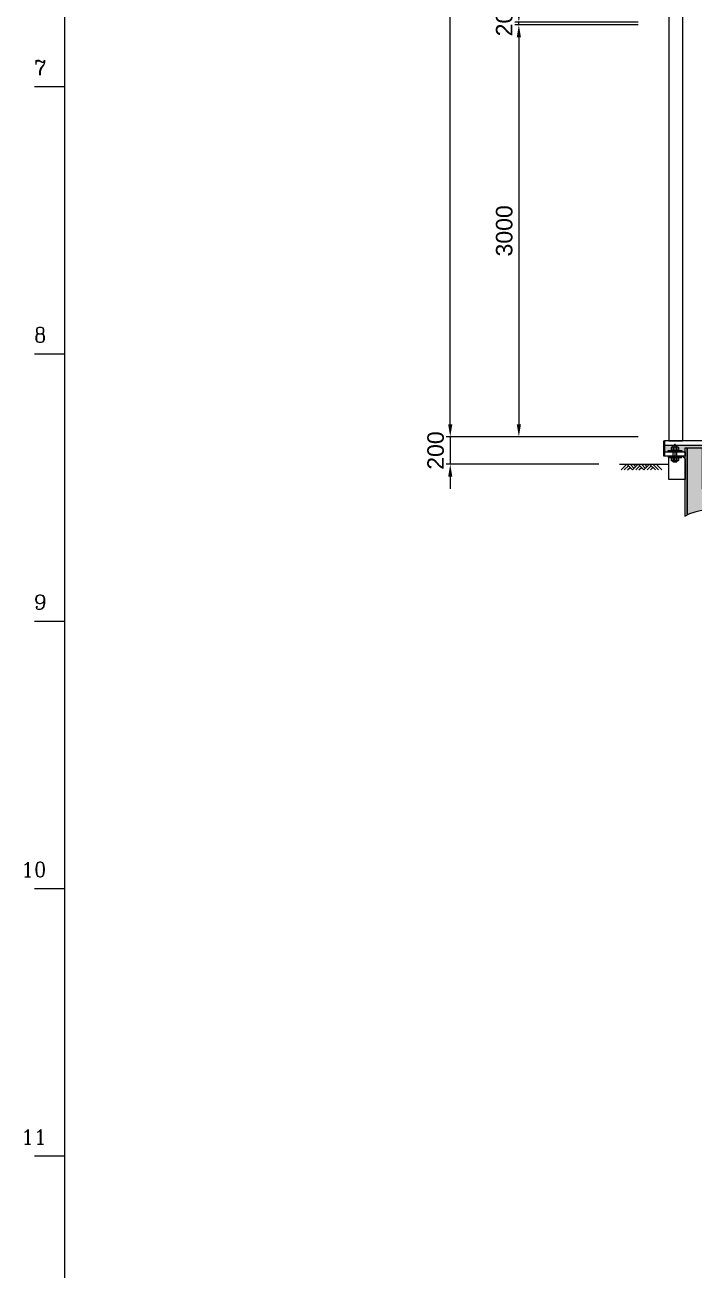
# Model space of a CAD drawing. Header units: millimetres. Extents: x 415966 to 487306, y -108951 to -17325.
# Drawn here: x 452095 to 456970, y -65328 to -56259 of the extents above; entities that cross this region are included whole.
import ezdxf
from ezdxf.enums import TextEntityAlignment as Align

# ---------------------------------------------------------------- set-up
doc = ezdxf.new("R2010")
doc.units = ezdxf.units.MM
doc.header["$LTSCALE"] = 2
doc.linetypes.add('CENTER', pattern=[2, 1.25, -0.25, 0.25, -0.25])
doc.layers.get('Defpoints').update_dxf_attribs({"color": 250})
for name, color, linetype in [('C_CEN', 1, 'CENTER'), ('C_DIM', 7, 'Continuous'), ('C_GIRDER', 2, 'Continuous'), ('C_HAT', 253, 'Continuous'), ('CONC', 3, 'Continuous'), ('DIM', 1, 'Continuous'), ('PLATE', 2, 'Continuous'), ('TAN-TIT', 30, 'Continuous'), ('나사산', 1, 'Continuous'), ('중심선', 1, 'CENTER')]:
    doc.layers.add(name, color=color, linetype=linetype)
doc.styles.add('Arial', font='arial.ttf')
doc.styles.add('COM', font='COMPLEX', dxfattribs={"height": 5})
doc.dimstyles.new('일반도면_0030', dxfattribs={"dimtxt": 120, "dimasz": 90, "dimexe": 30, "dimexo": 150, "dimgap": 45, "dimtad": 1, "dimdec": 0, "dimzin": 0, "dimdsep": 46, "dimtxsty": 'Arial', "dimcen": -150, "dimclrd": 7, "dimclre": 7, "dimclrt": 2, "dimadec": 8, "dimazin": 0, "dimtfac": 1, "dimtdec": 0, "dimtix": 1, "dimtmove": 2, "dimatfit": 3, "dimfxl": 1, "dimtolj": 1, "dimtzin": 0, "dimarcsym": 0})

# ---------------------------------------------------------------- blocks, each defined once
blk = doc.blocks.new('BORDER')
at = {"layer": 'TAN-TIT'}
for p, q in [((497.6551724136807, 16468.00000000038), (497.6551724136807, 352)), ((497.6551724136807, 7382.965517241508), (353.4482758580707, 7382.965517241508)), ((497.6551724136807, 6085.103448276597), (353.4482758580707, 6085.103448276597)), ((497.6551724136807, 4787.241379309824), (353.4482758580707, 4787.241379309824)), ((497.6551724136807, 3489.379310344157), (353.4482758580707, 3489.379310344157)), ((497.6551724136807, 2191.517241378868), (353.4482758580707, 2191.517241378868))]:
    blk.add_line(p, q, dxfattribs=at)
at = {"layer": 'TAN-TIT', "style": 'COM'}
for s, p in [('7', (411.1310344757512, 7440.648275862637)), ('8', (411.1310344757512, 6142.786206897348)), ('9', (411.1310344757512, 4844.924137930575)), ('10', (411.1310344757512, 3547.062068965286)), ('11', (411.1310344757512, 2249.200000000375))]:
    blk.add_text(s, height=72.10344827586206, dxfattribs=at).set_placement(p, align=Align.RIGHT)
blk = doc.blocks.new('*D31')
at = {"layer": 'C_DIM', "color": 7, "lineweight": -2, "transparency": 16777216}
for p, q in [((456362.5120706342, -50219.23012099255), (455163.709543135, -50219.23012099255)), ((455193.709543135, -59169.23012099286), (455193.709543135, -50309.23012099255)), ((456362.5120706342, -59259.23012099286), (455163.709543135, -59259.23012099286))]:
    blk.add_line(p, q, dxfattribs=at)
at = {"layer": 'C_DIM', "color": 7, "transparency": 16777216}
for points in [[(455178.709543135, -50309.23012099255), (455208.709543135, -50309.23012099255), (455193.709543135, -50219.23012099255)], [(455178.709543135, -59169.23012099286), (455208.709543135, -59169.23012099286), (455193.709543135, -59259.23012099286)]]:
    blk.add_solid(points, dxfattribs=at)
at = {"layer": 'Defpoints', "color": 0, "transparency": 16777216}
for p in [(455193.709543135, -50219.23012099255), (456512.5120706342, -50219.23012099255), (456512.5120706342, -59259.23012099286)]:
    blk.add_point(p, dxfattribs=at)
at = {"layer": 'C_DIM', "color": 2, "transparency": 16777216, "insert": (455087.4407846083, -54739.23012099282), "char_height": 120, "attachment_point": 5, "rotation": 90, "style": 'Arial'}
blk.add_mtext('\\A1;9040', dxfattribs=at)
blk = doc.blocks.new('*D32')
at = {"layer": 'C_DIM', "color": 7, "lineweight": -2, "transparency": 16777216}
for p, q in [((456562.5120706342, -56259.23012099286), (455663.7095431349, -56259.23012099286)), ((455693.7095431349, -56349.23012099286), (455693.7095431349, -59169.23012099286)), ((456562.5120706342, -59259.23012099286), (455663.7095431349, -59259.23012099286))]:
    blk.add_line(p, q, dxfattribs=at)
at = {"layer": 'C_DIM', "color": 7, "transparency": 16777216}
for points in [[(455678.7095431349, -56349.23012099286), (455708.7095431349, -56349.23012099286), (455693.7095431349, -56259.23012099286)], [(455678.7095431349, -59169.23012099286), (455708.7095431349, -59169.23012099286), (455693.7095431349, -59259.23012099286)]]:
    blk.add_solid(points, dxfattribs=at)
at = {"layer": 'Defpoints', "color": 0, "transparency": 16777216}
for p in [(456712.5120706342, -56259.23012099286), (455693.7095431349, -59259.23012099286), (456712.5120706342, -59259.23012099286)]:
    blk.add_point(p, dxfattribs=at)
at = {"layer": 'C_DIM', "color": 2, "transparency": 16777216, "insert": (455587.3998569138, -57759.23012099297), "char_height": 120, "attachment_point": 5, "rotation": 90, "style": 'Arial'}
blk.add_mtext('\\A1;3000', dxfattribs=at)
blk = doc.blocks.new('*D33')
at = {"layer": 'C_DIM', "color": 7, "lineweight": -2, "transparency": 16777216}
for p, q in [((455693.7095431349, -56149.23012099274), (455693.7095431349, -56059.23012099274)), ((456562.5120706342, -56239.23012099274), (455663.7095431349, -56239.23012099274)), ((456562.5120706342, -56259.23012099274), (455663.7095431349, -56259.23012099274)), ((455693.7095431349, -56259.23012099274), (455693.7095431349, -56239.23012099274)), ((455693.7095431349, -56349.23012099274), (455693.7095431349, -56439.23012099274))]:
    blk.add_line(p, q, dxfattribs=at)
at = {"layer": 'C_DIM', "color": 7, "transparency": 16777216}
for points in [[(455678.7095431349, -56149.23012099274), (455708.7095431349, -56149.23012099274), (455693.7095431349, -56239.23012099274)], [(455678.7095431349, -56349.23012099274), (455708.7095431349, -56349.23012099274), (455693.7095431349, -56259.23012099274)]]:
    blk.add_solid(points, dxfattribs=at)
at = {"layer": 'Defpoints', "color": 0, "transparency": 16777216}
for p in [(455693.7095431349, -56239.23012099274), (456712.5120706342, -56239.23012099274), (456712.5120706342, -56259.23012099274)]:
    blk.add_point(p, dxfattribs=at)
at = {"layer": 'C_DIM', "color": 2, "transparency": 16777216, "insert": (455587.4407846082, -56249.23012099286), "char_height": 120, "attachment_point": 5, "rotation": 90, "style": 'Arial'}
blk.add_mtext('\\A1;20', dxfattribs=at)
blk = doc.blocks.new('*D282')
at = {"layer": 'C_DIM', "color": 7, "lineweight": -2, "transparency": 16777216}
for p, q in [((455193.7095431355, -59169.23012099286), (455193.7095431355, -59079.23012099286)), ((456562.5120706342, -59259.23012099286), (455163.7095431355, -59259.23012099286)), ((455193.7095431355, -59259.23012099286), (455193.7095431355, -59459.23012099285)), ((456276.4978758576, -59459.23012099285), (455163.7095431355, -59459.23012099285)), ((455193.7095431355, -59549.23012099285), (455193.7095431355, -59639.23012099285))]:
    blk.add_line(p, q, dxfattribs=at)
at = {"layer": 'C_DIM', "color": 7, "transparency": 16777216}
for points in [[(455178.7095431355, -59169.23012099286), (455208.7095431355, -59169.23012099286), (455193.7095431355, -59259.23012099286)], [(455178.7095431355, -59549.23012099285), (455208.7095431355, -59549.23012099285), (455193.7095431355, -59459.23012099285)]]:
    blk.add_solid(points, dxfattribs=at)
at = {"layer": 'Defpoints', "color": 0, "transparency": 16777216}
for p in [(456712.5120706342, -59259.23012099286), (455193.7095431355, -59459.23012099285), (456426.4978758576, -59459.23012099285)]:
    blk.add_point(p, dxfattribs=at)
at = {"layer": 'C_DIM', "color": 2, "transparency": 16777216, "insert": (455087.4407846088, -59359.23012099297), "char_height": 120, "attachment_point": 5, "rotation": 90, "style": 'Arial'}
blk.add_mtext('\\A1;200', dxfattribs=at)
blk = doc.blocks.new('A$C25214C55')
at = {"layer": 'DIM'}
for p, q in [((223.470387361871, -125.0000000000036), (348.470387361871, -3.637978807091713e-12)), ((294.1810654805304, -125.0000000000036), (419.1810654805304, -3.637978807091713e-12)), ((364.8917435991752, -125.0000000000036), (489.8917435991752, -3.637978807091713e-12)), ((473.470387361871, -125.0000000000036), (419.1810654805304, -70.71067811865942)), ((544.1810654805304, -125.0000000000036), (454.5364045398455, -35.35533905932971)), ((614.8917435991752, -125.0000000000036), (489.8917435991752, -3.637978807091713e-12)), ((544.1810654805304, -54.28932188134786), (598.470387361871, -3.637978807091713e-12)), ((579.5364045398455, -89.64466094067757), (669.1810654805304, -3.637978807091713e-12)), ((614.8917435991752, -125.0000000000036), (739.8917435991752, -3.637978807091713e-12)), ((723.470387361871, -125.0000000000036), (669.1810654805304, -70.71067811865942)), ((794.1810654805304, -125.0000000000036), (704.5364045398455, -35.35533905932971)), ((864.8917435991752, -125.0000000000036), (739.8917435991752, -3.637978807091713e-12)), ((794.1810654805304, -54.28932188134786), (848.470387361871, -3.637978807091713e-12)), ((829.5364045398455, -89.64466094067757), (919.1810654805304, -3.637978807091713e-12)), ((864.8917435991752, -125.0000000000036), (989.8917435991752, -3.637978807091713e-12)), ((973.470387361871, -125.0000000000036), (919.1810654805304, -70.71067811865942)), ((1044.18106548053, -125.0000000000036), (954.5364045398455, -35.35533905932971)), ((1114.891743599175, -125.0000000000036), (989.8917435991752, -3.637978807091713e-12))]:
    blk.add_line(p, q, dxfattribs=at)
blk = doc.blocks.new('_DatumFilled')
at = {"color": 0, "linetype": 'ByBlock'}
blk.add_solid([(0, 0.57735027), (-1, 0), (0, -0.57735027)], dxfattribs=at)
blk = doc.blocks.new('d11')
h = blk.add_hatch(color=9)
edge = h.paths.add_edge_path()
edge.add_arc((-303.7500000001164, -294.7278323663486), 296.6943494444259, 239.1258303310062, 296.7950632267268)
edge.add_line((-170, -559.5645263726037), (-170, -49.99999999998545))
edge.add_line((-170, -50), (-281.0000000074506, -50))
edge.add_line((-281.0000000074506, -50), (-281.0000000074506, -350))
edge.add_line((-281.0000000074506, -350), (-631.0000000074506, -350))
edge.add_line((-631.0000000074506, -350), (-631.0000000074506, -50))
edge.add_line((-631.0000000074506, -50), (-742, -50))
edge.add_line((-742, -50), (-742, -539.1944840871438))
edge.add_arc((-608.2500000001164, -804.0311780936318), 296.694349444439, 59.12583033100577, 116.7950632266658, ccw=False)
at = {"layer": 'C_GIRDER'}
h = blk.add_hatch(dxfattribs=at)
h.set_pattern_fill('AR-CONC', color=256, scale=5, style=0)
h.set_pattern_definition([(49.99999999999999, (-571463.5940438636, 28468.11309052343), (35.86300913003767, -3.137606749129755), [3.75, -41.25]), (355, (-571463.5940438636, 28468.11309052343), (-6.937566680649999, 37.60960668500059), [3, -33]), (100.4513999999999, (-571460.6054598636, 28467.85162352343), (28.92546908570108, 34.47197710304768), [3.1870095, -35.0571056]), (46.18420000000001, (-571463.5940438636, 28478.11309052343), (53.36205243128222, -8.275950716450904), [5.625, -61.875]), (96.63559999999974, (-571459.1472066136, 28477.42342517343), (46.73313527743516, 48.70589354502209), [4.780514399999997, -52.58564999999998]), (351.1842, (-571463.5940438636, 28478.11309052343), (46.73309725668136, 48.70593004626623), [4.5, -49.5]), (21, (-571458.5940438636, 28475.61309052343), (29.84535260592308, -20.13094453326694), [3.75, -41.25]), (326.0000000000001, (-571458.5940438636, 28475.61309052343), (12.16576659607909, 36.25750225234265), [3, -33]), (71.4514, (-571456.1069322136, 28473.93551022343), (42.0111314290745, 16.12652483549762), [3.1870095, -35.0571056]), (37.50000000000001, (-571463.5940438636, 28468.11309052343), (0.6079927658645333, 16.64469269156557), [0, -32.59999999999999, 0, -33.5, 0, -33.125]), (7.499999999999999, (-571463.5940438636, 28468.11309052343), (13.15347687210743, 19.72058559411801), [0, -19.1, 0, -31.85, 0, -12.625]), (327.5, (-571474.7440438636, 28468.11309052343), (26.69112180862045, -1.12774358671899), [0, -12.5, 0, -39, 0, -51.75]), (317.5, (-571479.7440438636, 28468.11309052343), (29.15930846711931, 5.005249116615882), [0, -16.25, 0, -25.9, 0, -36.75])])
h.paths.add_polyline_path([(-846.0000000172295, -30), (-906, -30), (-906, -80.00000000046566), (-881, -80.00000000046566), (-881, -70.00000002031447), (-853.9999999807915, -70.00000002031447), (-855.9995664064772, -68.84487303521018, -0.03836757206835595), (-857.5585600156337, -67.94426000007661), (-857.5585600156337, -48.05574000008346, -0.03836757211836058), (-855.9995664043818, -47.15512696393125), (-854.0000000153668, -46.00000000032014), (-846.0000000182772, -46.00000000032014)])
h.paths.add_polyline_path([(-756, -50), (-742, -50), (-606.0000000074506, -50), (-606.0000000074506, -30), (-816.000000017113, -30), (-816.0000000181608, -46.00000000032014), (-808.0000000153668, -46.00000000032014), (-806.0004336256534, -47.15512696452788, -0.03836757208910301), (-804.4414400155656, -48.05574000008346), (-804.4414400155656, -67.94426000007661, -0.03836757203997456), (-806.0004336235579, -68.84487303464266), (-808.0000000499422, -70.00000002031447), (-781, -70.00000002031447), (-781, -80.00000000046566), (-756, -80.00000000046566)])
h.paths.add_polyline_path([(-133.47426130448, -33.03101058542961), (-122.1975762033835, -35.60851561209711), (-120.2471683339681, -30), (-306.0000000074506, -30), (-306.0000000074506, -50), (-170, -50), (-156, -50), (-156, -80.00000000046566), (-131, -80.00000000046566), (-131, -70.00000002031447), (-103.9999999500578, -70.00000002031447), (-105.9995663764421, -68.84487303462811, -0.03836757203983128), (-107.5585599844344, -67.94426000007661), (-107.5585599844344, -48.05574000008346, -0.03836757208895958), (-105.9995663743466, -47.15512696452788), (-103.9999999846332, -46.00000000032014), (-95.99999998183921, -46.00000000032014), (-95.99999998288695, -30), (-120.2471683339681, -30), (-122.1975762033835, -35.60851561209711), (-118.4805116424104, -36.45812278872472), (-133.8021205305122, -68.97808361479838)])
h.paths.add_polyline_path([(-6, -30), (-65.99999998277053, -30), (-65.9999999817228, -46.00000000032014), (-57.99999998463318, -46.00000000032014), (-56.00043359561823, -47.15512696393125, -0.03836757211821606), (-54.4414399843663, -48.05574000008346), (-54.4414399843663, -67.94426000007661, -0.03836757206821154), (-56.00043359352276, -68.84487303521018), (-58.00000001920853, -70.00000002031447), (-31, -70.00000002031447), (-31, -80.00000000046566), (-6, -80.00000000046566)])
h.paths.add_polyline_path([(-631.0000000074506, -50), (-631.0000000074506, -350), (-281.0000000074506, -350), (-281.0000000074506, -50), (-306.0000000074506, -50), (-306.0000000074506, -330), (-606.0000000074506, -330), (-606.0000000074506, -50)])
at = {"layer": 'C_HAT'}
h = blk.add_hatch(dxfattribs=at)
h.set_pattern_fill('ANSI31', color=256, scale=100, style=0)
h.set_pattern_definition([(135, (574219.1210275803, 21868.16491843114), (8.838834764831843, 8.838834764831844), [])])
h.paths.add_polyline_path([(-456.0000000074506, 30), (-156.0000000074506, 30), (-156.0000000074506, 10), (-456.0000000074506, 10)])
for p, q in [((-423.3207999996375, 44.65929999999935), (-420.9999999996508, 46)), ((-423.3207999996375, 44.65929999999935), (-423.3207999996375, 31.34070000000065)), ((-423.3207999996375, 31.34070000000065), (-420.9999999996508, 30)), ((-420.9999999996508, 46), (-390.9999999996508, 46)), ((-420.9999999996508, 30), (-390.9999999996508, 30)), ((-414.6468349996721, 57.35000000000582), (-415.9999999996508, 55.996834999969)), ((-395.9999999996508, 55.996834999969), (-415.9999999996508, 55.996834999969)), ((-415.9999999996508, 55.996834999969), (-415.9999999996508, -28.64683499996318)), ((-414.6609999997308, 44.65929999999935), (-414.6609999997308, 31.34070000000065)), ((-397.3531649996294, 57.35000000000582), (-414.6468349996721, 57.35000000000582)), ((-395.9999999996508, 55.996834999969), (-397.3531649996294, 57.35000000000582)), ((-397.3389999996871, 44.65929999999935), (-397.3389999996871, 31.34070000000065)), ((-395.9999999996508, -28.64683499996318), (-395.9999999996508, 55.996834999969)), ((-390.9999999996508, 46), (-388.679199999664, 44.65929999999935)), ((-390.9999999996508, 30), (-388.679199999664, 31.34070000000065)), ((-388.679199999664, 44.65929999999935), (-388.679199999664, 31.34070000000065)), ((-294.3207999975421, 44.65929999999935), (-291.9999999975553, 46)), ((-294.3207999975421, 44.65929999999935), (-294.3207999975421, 31.34070000000065)), ((-294.3207999975421, 31.34070000000065), (-291.9999999975553, 30)), ((-291.9999999975553, 46), (-261.9999999975553, 46)), ((-291.9999999975553, 30), (-261.9999999975553, 30)), ((-285.6468349975767, 57.35000000000582), (-286.9999999975553, 55.996834999969)), ((-266.9999999975553, 55.996834999969), (-286.9999999975553, 55.996834999969)), ((-286.9999999975553, 55.996834999969), (-286.9999999975553, -28.64683499996318)), ((-285.6609999976354, 44.65929999999935), (-285.6609999976354, 31.34070000000065)), ((-268.3531649975339, 57.35000000000582), (-285.6468349975767, 57.35000000000582)), ((-266.9999999975553, 55.996834999969), (-268.3531649975339, 57.35000000000582)), ((-268.3389999975916, 44.65929999999935), (-268.3389999975916, 31.34070000000065)), ((-266.9999999975553, -28.64683499996318), (-266.9999999975553, 55.996834999969)), ((-261.9999999975553, 46), (-259.6791999975685, 44.65929999999935)), ((-261.9999999975553, 30), (-259.6791999975685, 31.34070000000065)), ((-259.6791999975685, 44.65929999999935), (-259.6791999975685, 31.34070000000065)), ((-213.3207999975421, 44.65929999999935), (-210.9999999975553, 46)), ((-213.3207999975421, 44.65929999999935), (-213.3207999975421, 31.34070000000065)), ((-213.3207999975421, 31.34070000000065), (-210.9999999975553, 30)), ((-210.9999999975553, 46), (-180.9999999975553, 46)), ((-210.9999999975553, 30), (-180.9999999975553, 30)), ((-204.6468349975767, 57.35000000000582), (-205.9999999975553, 55.996834999969)), ((-185.9999999975553, 55.996834999969), (-205.9999999975553, 55.996834999969)), ((-205.9999999975553, 55.996834999969), (-205.9999999975553, -28.64683499996318)), ((-204.6609999976354, 44.65929999999935), (-204.6609999976354, 31.34070000000065)), ((-187.3531649975339, 57.35000000000582), (-204.6468349975767, 57.35000000000582)), ((-185.9999999975553, 55.996834999969), (-187.3531649975339, 57.35000000000582)), ((-187.3389999975916, 44.65929999999935), (-187.3389999975916, 31.34070000000065)), ((-185.9999999975553, -28.64683499996318), (-185.9999999975553, 55.996834999969)), ((-180.9999999975553, 46), (-178.6791999975685, 44.65929999999935)), ((-180.9999999975553, 30), (-178.6791999975685, 31.34070000000065)), ((-178.6791999975685, 44.65929999999935), (-178.6791999975685, 31.34070000000065)), ((-854.0000000153668, -46.00000000032014), (-857.5585600156337, -48.05574000006891)), ((-857.5585600156337, -48.05574000006891), (-857.5585600156337, -67.94426000010571)), ((-854.0000000153668, -70.00000000032014), (-857.5585600156337, -67.94426000010571)), ((-808.0000000153668, -46.00000000032014), (-854.0000000153668, -46.00000000032014)), ((-808.0000000153668, -70.00000000032014), (-854.0000000153668, -70.00000000032014)), ((-846.0000000153668, -31.6237980001606), (-844.3762020152062, -30)), ((-846.0000000153668, -31.6237980001606), (-846.0000000251457, -149.9999999809079)), ((-846.0000000153668, -31.6237980001606), (-816.0000000153668, -31.6237980001606)), ((-844.3762020152062, -30), (-817.6237980150618, -30)), ((-844.2802000152878, -48.05574000006891), (-844.2802000152878, -67.94426000010571)), ((-817.7198000154458, -48.05574000006891), (-817.7198000154458, -67.94426000010571)), ((-817.6237980150618, -30), (-816.0000000153668, -31.6237980001606)), ((-816.00000002468, -150.0000000201399), (-816.0000000153668, -31.6237980001606)), ((-804.4414400155656, -48.05574000006891), (-808.0000000153668, -46.00000000032014)), ((-804.4414400155656, -67.94426000010571), (-808.0000000153668, -70.00000000032014)), ((-804.4414400155656, -48.05574000006891), (-804.4414400155656, -67.94426000010571)), ((-395.9999999996508, -28.64683499996318), (-415.9999999996508, -28.64683499996318)), ((-414.6468349996721, -30), (-415.9999999996508, -28.64683499996318)), ((-397.3531649996294, -30), (-414.6468349996721, -30)), ((-395.9999999996508, -28.64683499996318), (-397.3531649996294, -30)), ((-266.9999999975553, -28.64683499996318), (-286.9999999975553, -28.64683499996318)), ((-268.3531649975339, -30), (-285.6468349975767, -30)), ((-266.9999999975553, -28.64683499996318), (-268.3531649975339, -30)), ((-255.6468349975767, -30), (-256.9999999975553, -28.64683499996318)), ((-185.9999999975553, -28.64683499996318), (-205.9999999975553, -28.64683499996318)), ((-204.6468349975767, -30), (-205.9999999975553, -28.64683499996318)), ((-187.3531649975339, -30), (-204.6468349975767, -30)), ((-185.9999999975553, -28.64683499996318), (-187.3531649975339, -30)), ((-107.5585599844344, -48.05574000006891), (-103.9999999846332, -46.00000000032014)), ((-107.5585599844344, -48.05574000006891), (-107.5585599844344, -67.94426000010571)), ((-107.5585599844344, -67.94426000010571), (-103.9999999846332, -70.00000000032014)), ((-103.9999999846332, -46.00000000032014), (-57.99999998463318, -46.00000000032014)), ((-103.9999999846332, -70.00000000032014), (-57.99999998463318, -70.00000000032014)), ((-94.37620198493823, -30), (-95.99999998463318, -31.6237980001606)), ((-95.99999997531995, -150.0000000201399), (-95.99999998463318, -31.6237980001606)), ((-65.99999998463318, -31.6237980001606), (-95.99999998463318, -31.6237980001606)), ((-67.62379798479378, -30), (-94.37620198493823, -30)), ((-94.2801999845542, -48.05574000006891), (-94.2801999845542, -67.94426000010571)), ((-67.71979998471215, -48.05574000006891), (-67.71979998471215, -67.94426000010571)), ((-65.99999998463318, -31.6237980001606), (-67.62379798479378, -30)), ((-65.99999998463318, -31.6237980001606), (-65.99999997485429, -149.9999999809079)), ((-57.99999998463318, -46.00000000032014), (-54.4414399843663, -48.05574000006891)), ((-57.99999998463318, -70.00000000032014), (-54.4414399843663, -67.94426000010571)), ((-54.4414399843663, -48.05574000006891), (-54.4414399843663, -67.94426000010571)), ((-854.0000000149012, -120.0000000004657), (-857.558560015168, -122.0557400002144)), ((-857.558560015168, -122.0557400002144), (-857.558560015168, -141.9442600002512)), ((-854.0000000149012, -144.0000000004657), (-857.558560015168, -141.9442600002512)), ((-808.0000000149012, -120.0000000004657), (-854.0000000149012, -120.0000000004657)), ((-808.0000000149012, -144.0000000004657), (-854.0000000149012, -144.0000000004657)), ((-846.0000000051223, -150.0000000004657), (-816.0000000051223, -150.0000000004657)), ((-846.0000000051223, -150.0000000004657), (-844.3762020049617, -151.6237980006263)), ((-844.3762020049617, -151.6237980006263), (-817.6237980048172, -151.6237980006263)), ((-844.2802000148222, -122.0557400002144), (-844.2802000148222, -141.9442600002512)), ((-817.7198000149801, -122.0557400002144), (-817.7198000149801, -141.9442600002512)), ((-817.6237980048172, -151.6237980006263), (-816.0000000051223, -150.0000000004657)), ((-804.4414400150999, -122.0557400002144), (-808.0000000149012, -120.0000000004657)), ((-804.4414400150999, -141.9442600002512), (-808.0000000149012, -144.0000000004657)), ((-804.4414400150999, -122.0557400002144), (-804.4414400150999, -141.9442600002512)), ((-107.5585599849001, -122.0557400002144), (-103.9999999850988, -120.0000000004657)), ((-107.5585599849001, -122.0557400002144), (-107.5585599849001, -141.9442600002512)), ((-107.5585599849001, -141.9442600002512), (-103.9999999850988, -144.0000000004657)), ((-103.9999999850988, -120.0000000004657), (-57.99999998509884, -120.0000000004657)), ((-103.9999999850988, -144.0000000004657), (-57.99999998509884, -144.0000000004657)), ((-65.99999999487773, -150.0000000004657), (-95.99999999487773, -150.0000000004657)), ((-94.37620199518278, -151.6237980006263), (-95.99999999487773, -150.0000000004657)), ((-67.62379799503833, -151.6237980006263), (-94.37620199518278, -151.6237980006263)), ((-94.28019998501986, -122.0557400002144), (-94.28019998501986, -141.9442600002512)), ((-67.71979998517781, -122.0557400002144), (-67.71979998517781, -141.9442600002512)), ((-65.99999999487773, -150.0000000004657), (-67.62379799503833, -151.6237980006263)), ((-57.99999998509884, -120.0000000004657), (-54.44143998483196, -122.0557400002144)), ((-57.99999998509884, -144.0000000004657), (-54.44143998483196, -141.9442600002512)), ((-54.44143998483196, -122.0557400002144), (-54.44143998483196, -141.9442600002512))]:
    blk.add_line(p, q)
at = {"color": 253}
for p, q in [((-1234.803200204857, -170), (-876, -170)), ((-36, -170), (311.140452080057, -169.9999999999854))]:
    blk.add_line(p, q, dxfattribs=at)
at = {"color": 1}
for points in [[(-436.0000000024447, 10), (-376.0000000024447, 10), (-376.0000000024447, 0), (-436.0000000024447, 0)], [(-307.0000000003492, 10), (-247.0000000003492, 10), (-247.0000000003492, 0), (-307.0000000003492, 0)], [(-226.0000000003492, 10), (-166.0000000003492, 10), (-166.0000000003492, 0), (-226.0000000003492, 0)], [(-881, -70.00000002031447), (-781, -70.00000002031447), (-781, -80.00000002031447), (-881, -80.00000002031447)], [(-31, -70.00000002031447), (-131, -70.00000002031447), (-131, -80.00000002031447), (-31, -80.00000002031447)], [(-881, -120.0000000203145), (-781, -120.0000000203145), (-781, -110.0000000203145), (-881, -110.0000000203145)], [(-31, -120.0000000203145), (-131, -120.0000000203145), (-131, -110.0000000203145), (-31, -110.0000000203145)]]:
    blk.add_lwpolyline(points, close=True, dxfattribs=at)
at = {"color": 6}
for points in [[(-876, -110.0000000004657), (-776, -110.0000000004657), (-756, -130.0000000004657), (-756, -280.0000000004657), (-876, -280.0000000004657)], [(-36, -110.0000000004657), (-136, -110.0000000004657), (-156, -130.0000000004657), (-156, -280.0000000004657), (-36, -280.0000000004657)]]:
    blk.add_lwpolyline(points, close=True, dxfattribs=at)
for centre, radius, start, end in [((-418.9908999997424, 38.33776769973338), 7.662232353148038, 55.59101350092298, 124.408986499077), ((-418.9908999997424, 37.66223230026662), 7.662232353148724, 235.591013500923, 304.408986499077), ((-405.7904606685042, 16.00073178776074), 30, 90.40019389586004, 107.1985961775466), ((-405.7904606685042, 59.99926821223926), 30, 252.8014038224534, 269.59980610414), ((-406.2095393307973, 16.00073178776074), 30, 72.80140382245344, 89.59980610413999), ((-406.2095393307973, 59.99926821223926), 30, 270.40019390253, 287.1985961775466), ((-393.0090999996755, 38.33776769973338), 7.662232353147973, 55.59101350092298, 124.408986499077), ((-393.0090999996755, 37.66223230026662), 7.662232353148918, 235.591013500923, 304.408986499077), ((-289.9908999976469, 38.33776769973338), 7.662232353148038, 55.59101350092298, 124.408986499077), ((-289.9908999976469, 37.66223230026662), 7.662232353148724, 235.591013500923, 304.408986499077), ((-276.7904606664088, 16.00073178776074), 30, 90.40019389586004, 107.1985961775466), ((-276.7904606664088, 59.99926821223926), 30, 252.8014038224534, 269.59980610414), ((-277.2095393287018, 16.00073178776074), 30, 72.80140382245344, 89.59980610413999), ((-277.2095393287018, 59.99926821223926), 30, 270.40019390253, 287.1985961775466), ((-264.0090999975801, 38.33776769973338), 7.662232353147973, 55.59101350092298, 124.408986499077), ((-264.0090999975801, 37.66223230026662), 7.662232353148918, 235.591013500923, 304.408986499077), ((-208.9908999976469, 38.33776769973338), 7.662232353148038, 55.59101350092298, 124.408986499077), ((-208.9908999976469, 37.66223230026662), 7.662232353148724, 235.591013500923, 304.408986499077), ((-195.7904606664088, 16.00073178776074), 30, 90.40019389586004, 107.1985961775466), ((-195.7904606664088, 59.99926821223926), 30, 252.8014038224534, 269.59980610414), ((-196.2095393287018, 16.00073178776074), 30, 72.80140382245344, 89.59980610413999), ((-196.2095393287018, 59.99926821223926), 30, 270.40019390253, 287.1985961775466), ((-183.0090999975801, 38.33776769973338), 7.662232353147973, 55.59101350092298, 124.408986499077), ((-183.0090999975801, 37.66223230026662), 7.662232353148918, 235.591013500923, 304.408986499077), ((-850.9193800156936, -57.74875619387603), 11.74875627482733, 55.59101347687546, 124.4089865231245), ((-850.9193800156936, -58.25124380629859), 11.74875627482583, 235.5910134768754, 304.4089865231246), ((-830.678706374485, -91.99887792565278), 46, 90.4001939091999, 107.1985962124875), ((-830.678706374485, -24.00112207498751), 46, 252.8014037875125, 269.5998060908001), ((-831.3212936567143, -91.99887792565278), 46, 72.80140378751251, 89.59980609080009), ((-831.3212936567143, -24.00112207498751), 46, 270.4001939091999, 287.1985962124875), ((-811.0806200155057, -57.74875619387603), 11.74875627482638, 55.59101347687546, 124.4089865231245), ((-811.0806200155057, -58.25124380629859), 11.74875627482608, 235.5910134768754, 304.4089865231246), ((-100.9193799844943, -57.74875619387603), 11.74875627482638, 55.59101347663989, 124.4089865233601), ((-100.9193799844943, -58.25124380629859), 11.74875627482608, 235.5910134766399, 304.4089865233601), ((-80.67870634328574, -91.99887792565278), 46, 90.4001939091999, 107.1985962124875), ((-80.67870634328574, -24.00112207498751), 46, 252.8014037875125, 269.5998060908001), ((-81.32129362551495, -91.99887792565278), 46, 72.80140378751251, 89.59980609080009), ((-81.32129362551495, -24.00112207498751), 46, 270.4001939091999, 287.1985962124875), ((-61.0806199843064, -57.74875619387603), 11.74875627482733, 55.59101347663989, 124.4089865233601), ((-61.0806199843064, -58.25124380629859), 11.74875627482583, 235.5910134766399, 304.4089865233601), ((-850.919380015228, -131.7487561940216), 11.74875627482733, 55.59101347687546, 124.4089865231245), ((-850.919380015228, -132.2512438064441), 11.74875627482583, 235.5910134768754, 304.4089865231246), ((-830.6787063740194, -165.9988779257983), 46, 90.4001939091999, 107.1985962124875), ((-830.6787063740194, -98.00112207513303), 46, 252.8014037875125, 269.5998060908001), ((-831.3212936562486, -165.9988779257983), 46, 72.80140378751251, 89.59980609080009), ((-831.3212936562486, -98.00112207513303), 46, 270.4001939091999, 287.1985962124875), ((-811.08062001504, -131.7487561940216), 11.74875627482638, 55.59101347687546, 124.4089865231245), ((-811.08062001504, -132.2512438064441), 11.74875627482608, 235.5910134768754, 304.4089865231246), ((-100.91937998496, -131.7487561940216), 11.74875627482638, 55.59101347663989, 124.4089865233601), ((-100.91937998496, -132.2512438064441), 11.74875627482608, 235.5910134766399, 304.4089865233601), ((-80.6787063437514, -165.9988779257983), 46, 90.4001939091999, 107.1985962124875), ((-80.6787063437514, -98.00112207513303), 46, 252.8014037875125, 269.5998060908001), ((-81.32129362598062, -165.9988779257983), 46, 72.80140378751251, 89.59980609080009), ((-81.32129362598062, -98.00112207513303), 46, 270.4001939091999, 287.1985962124875), ((-61.08061998477206, -131.7487561940216), 11.74875627482733, 55.59101347663989, 124.4089865233601), ((-61.08061998477206, -132.2512438064441), 11.74875627482583, 235.5910134766399, 304.4089865233601)]:
    blk.add_arc(centre, radius, start, end)
at = {"layer": 'C_CEN', "linetype": 'Continuous'}
for centre, start, end in [((-608.25, -804.0311780935735), 59.12583032951751, 120.8741696704825), ((-303.7500000002328, -294.7278323662904), 239.1258303295175, 300.8741696704825)]:
    blk.add_arc(centre, 296.6943494444494, start, end, dxfattribs=at)
at = {"layer": 'C_GIRDER'}
for p, q in [((-631.0000000074506, -350), (-631.0000000074506, -50)), ((-281.0000000074506, -50), (-281.0000000074506, -350)), ((-281.0000000074506, -350), (-631.0000000074506, -350))]:
    blk.add_line(p, q, dxfattribs=at)
for points in [[(-912, 0), (-906, 0), (-906, -110.0000000004657), (-912, -110.0000000004657)], [(-456.0000000074506, 10), (-156.0000000074506, 10), (-156.0000000074506, 30), (-456.0000000074506, 30)], [(0, 0), (-6, 0), (-6, -110.0000000004657), (0, -110.0000000004657)], [(-606.0000000074506, -30), (-306.0000000074506, -30), (-306.0000000074506, -330), (-606.0000000074506, -330)], [(-466.0000000074506, -30), (-446.0000000074506, -30), (-446.0000000074506, -330), (-466.0000000074506, -330)]]:
    blk.add_lwpolyline(points, close=True, dxfattribs=at)
at = {"layer": 'CONC', "color": 8}
for points in [[(-742, -539.1944840871292), (-742, -50), (-631.0000000074506, -50)], [(-281.0000000074506, -50), (-170, -50), (-170, -559.5645263726765)]]:
    blk.add_lwpolyline(points, dxfattribs=at)
at = {"layer": 'PLATE'}
for points in [[(-6, -30), (-6, 0), (-906, 0), (-906, -30)], [(-756, -80.00000000046566), (-756, -110.0000000004657), (-906, -110.0000000004657), (-906, -80.00000000046566)], [(-156, -80.00000000046566), (-156, -110.0000000004657), (-6, -110.0000000004657), (-6, -80.00000000046566)]]:
    blk.add_lwpolyline(points, close=True, dxfattribs=at)
for points in [[(-756, -546.7424793672835), (-756, -50), (-742, -50), (-742, -539.1944840871292)], [(-156, -552.0165310925076), (-156, -50), (-170, -50), (-170, -559.5645263726765)]]:
    blk.add_lwpolyline(points, dxfattribs=at)
at = {"layer": '나사산'}
for p, q in [((-414.6468349996721, 57.35000000000582), (-414.6468349996721, -30)), ((-397.3531649996294, 57.35000000000582), (-397.3531649996294, -30)), ((-285.6468349975767, 57.35000000000582), (-285.6468349975767, -30)), ((-268.3531649975339, 57.35000000000582), (-268.3531649975339, -30)), ((-204.6468349975767, 57.35000000000582), (-204.6468349975767, -30)), ((-187.3531649975339, 57.35000000000582), (-187.3531649975339, -30)), ((-844.3762020254508, -151.6237980006263), (-844.3762020152062, -31.6237980001606)), ((-817.6237980248407, -151.6237980006263), (-817.6237980150618, -31.6237980001606)), ((-94.37620197515935, -151.6237980006263), (-94.37620198493823, -31.6237980001606)), ((-67.62379797454923, -151.6237980006263), (-67.62379798479378, -31.6237980001606))]:
    blk.add_line(p, q, dxfattribs=at)
at = {"layer": '중심선'}
for p, q in [((-405.9999999996508, -32.0380303793936), (-405.9999999996508, 59.35000000000582)), ((-405.9999999996508, 28), (-405.9999999996508, 48)), ((-406.0000000024447, 45), (-406.0000000024447, -30.64683499996318)), ((-276.9999999975553, -32.0380303793936), (-276.9999999975553, 59.35000000000582)), ((-276.9999999975553, 28), (-276.9999999975553, 48)), ((-277.0000000003492, 45), (-277.0000000003492, -30.64683499996318)), ((-195.9999999975553, -32.0380303793936), (-195.9999999975553, 59.35000000000582)), ((-195.9999999975553, 28), (-195.9999999975553, 48)), ((-196.0000000003492, 45), (-196.0000000003492, -30.64683499996318)), ((-831.0000000251457, -20.00000000017462), (-831.0000000256114, -151.6237980006263)), ((-831.0000000251457, -30), (-831.0000000349246, -22.00000000017462)), ((-80.99999997485429, -20.00000000017462), (-80.99999997438863, -151.6237980006263)), ((-80.99999997485429, -30), (-80.9999999650754, -22.00000000017462)), ((-831.0000000149012, -151.6237980006263), (-831.0000000149012, -118.0000000004657)), ((-80.99999998509884, -151.6237980006263), (-80.99999998509884, -118.0000000004657))]:
    blk.add_line(p, q, dxfattribs=at)
at = {"color": 1, "yscale": 20, "zscale": 20}
for p, xscale in [((-756, -80.00000000046566), 20), ((-156, -80.00000000046566), -20)]:
    blk.add_blockref('_DatumFilled', p, dxfattribs=dict(at, xscale=xscale))
at = {"layer": 'CONC', "xscale": -0.333333333334546, "yscale": 0.333333333334546, "zscale": 0.333333333334546}
for p in [(-851.5098708791193, -170), (385.6305812010542, -170)]:
    blk.add_blockref('A$C25214C55', p, dxfattribs=at)

msp = doc.modelspace()

# ---------------------------------------------------------------- linework, layer by layer
at = {"layer": 'C_GIRDER', "color": 7}
for p, q in [((456785.3010760617, -48714.02550467046), (456785.3010760617, -59289.23012099282)), ((456885.3010760617, -48714.02550467046), (456885.3010760617, -59289.23012099282)), ((456785.3010760617, -59289.23012099282), (456885.3010760617, -59289.23012099282))]:
    msp.add_line(p, q, dxfattribs=at)

# ---------------------------------------------------------------- block references
at = {"xscale": 1.5, "yscale": 1.5, "zscale": 1.5}
msp.add_blockref('BORDER', (451635.871652766, -67785.06852749505), dxfattribs=at)
at = {"layer": 'C_GIRDER'}
msp.add_blockref('d11', (457661.3010760622, -59289.23012099282), dxfattribs=at)

# ---------------------------------------------------------------- dimensions: what is measured, and where the dimension line sits
at = {"layer": 'C_DIM'}
for p1, p2, distance, picture, middle in [((456512.5120706339, -59259.23012099283), (456512.5120706339, -50219.23012099252), 1318.8025274988613, '*D31', (455087.4407846083, -54739.23012099282)), ((456712.5120706339, -56259.23012099271), (456712.5120706339, -56239.23012099271), 1018.8025274989777, '*D33', (455587.4407846082, -56249.23012099286)), ((456712.5120706339, -56259.23012099283), (456712.5120706339, -59259.23012099283), -1018.8025274989777, '*D32', (455587.3998569138, -57759.23012099297))]:
    dim = msp.add_aligned_dim(p1=p1, p2=p2, distance=distance, dimstyle='일반도면_0030', dxfattribs=at)
    dim.commit()
    dim.dimension.update_dxf_attribs({"geometry": picture, "text_midpoint": middle})
dim = msp.add_linear_dim(base=(455193.7095431355, -59459.23012099285), p1=(456712.5120706339, -59259.23012099283), p2=(456426.4978758573, -59459.23012099282), angle=90, dimstyle='일반도면_0030', dxfattribs=at)
dim.commit()
dim.dimension.update_dxf_attribs({"geometry": '*D282', "text_midpoint": (455087.4407846088, -59359.23012099297)})

doc.saveas('drawing.dxf')
